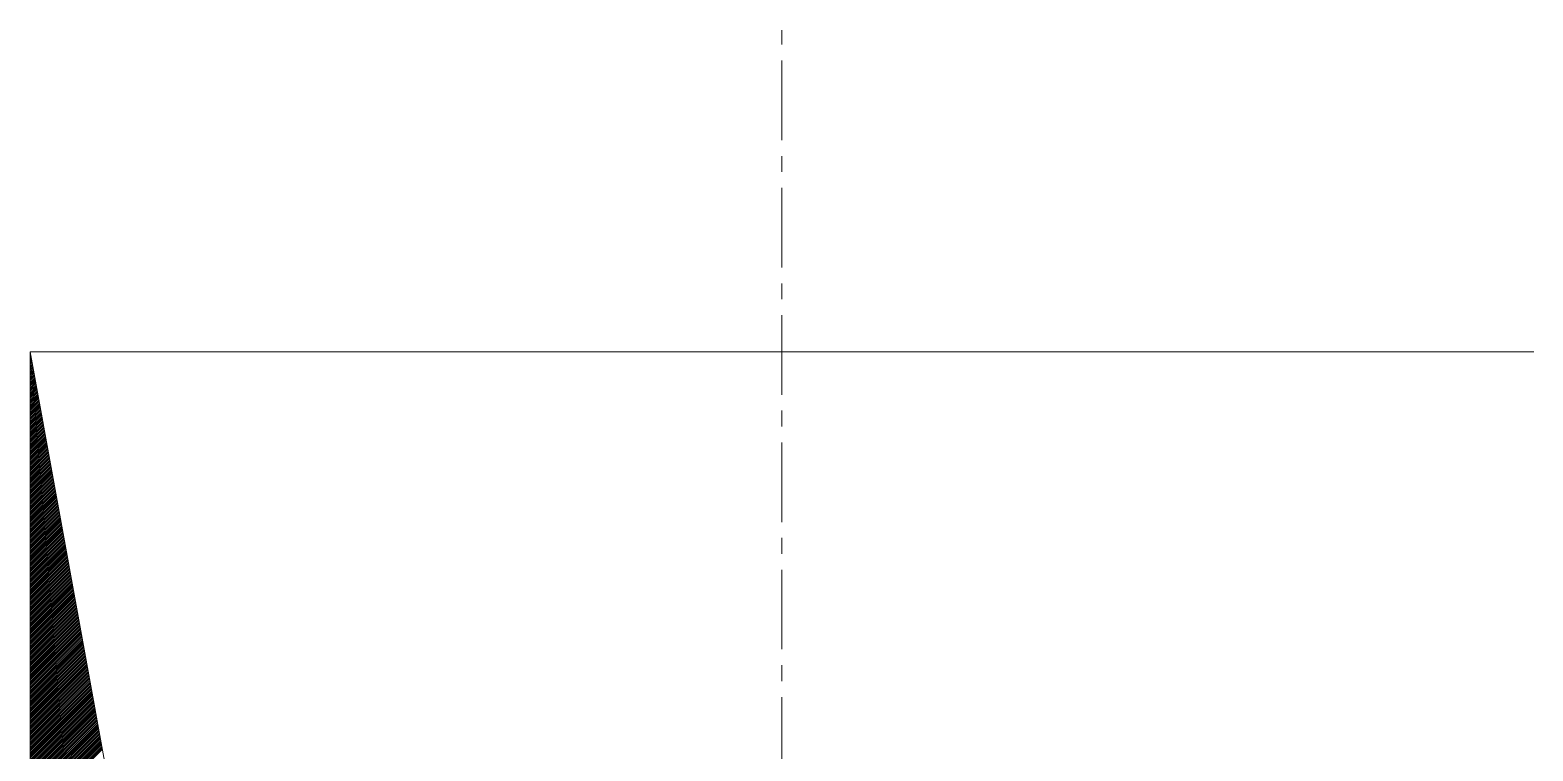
# Model space of a CAD drawing. Header units: millimetres. Extents: x -1319 to 21258, y 11161 to 27532.
# Drawn here: x 16951.8 to 17101.7, y 18677.2 to 18749.1 of the extents above; entities that cross this region are included whole.
import ezdxf

# ---------------------------------------------------------------- set-up
doc = ezdxf.new("R2010")
doc.units = ezdxf.units.MM
doc.linetypes.add('CENTER', pattern=[12.7, 7.9375, -1.5875, 1.5875, -1.5875])
doc.layers.add('CEN', color=1, linetype='CENTER', lineweight=9)
doc.layers.add('CIVIL', color=6, linetype='Continuous', lineweight=9)

# ---------------------------------------------------------------- blocks, each defined once
blk = doc.blocks.new('A$C8184bacf')
at = {"layer": 'CEN', "color": 1}
blk.add_line((11300, -4947.08, 448149755.6), (11300, -4732.9, 448149755.6), dxfattribs=at)
at = {"layer": 'CIVIL', "color": 1}
for p, q in [((11225, -4764.99, 448149755.6), (11375, -4764.99, 448149755.6)), ((11225, -4914.99, 448149755.6), (11225, -4764.99, 448149755.6)), ((11225, -4764.99, 448149755.6), (11245, -4874.99, 448149755.6))]:
    blk.add_line(p, q, dxfattribs=at)
at = {"layer": 'CIVIL', "color": 1, "linetype": 'Continuous'}
for p, q in [((11225.01, -4765.03, 448149755.6), (11225, -4765.04, 448149755.6)), ((11225.03, -4765.18, 448149755.6), (11225, -4765.22, 448149755.6)), ((11225.06, -4765.33, 448149755.6), (11225, -4765.39, 448149755.6)), ((11225.09, -4765.48, 448149755.6), (11225, -4765.57, 448149755.6)), ((11225.12, -4765.63, 448149755.6), (11225, -4765.75, 448149755.6)), ((11225.14, -4765.78, 448149755.6), (11225, -4765.92, 448149755.6)), ((11225.17, -4765.93, 448149755.6), (11225, -4766.1, 448149755.6)), ((11225.2, -4766.08, 448149755.6), (11225, -4766.28, 448149755.6)), ((11225.23, -4766.23, 448149755.6), (11225, -4766.46, 448149755.6)), ((11225.25, -4766.38, 448149755.6), (11225, -4766.63, 448149755.6)), ((11225.28, -4766.53, 448149755.6), (11225, -4766.81, 448149755.6)), ((11225.31, -4766.68, 448149755.6), (11225, -4766.99, 448149755.6)), ((11225.33, -4766.83, 448149755.6), (11225, -4767.16, 448149755.6)), ((11225.36, -4766.98, 448149755.6), (11225, -4767.34, 448149755.6)), ((11225.39, -4767.13, 448149755.6), (11225, -4767.52, 448149755.6)), ((11225.42, -4767.28, 448149755.6), (11225, -4767.69, 448149755.6)), ((11225.44, -4767.43, 448149755.6), (11225, -4767.87, 448149755.6)), ((11225.47, -4767.58, 448149755.6), (11225, -4768.05, 448149755.6)), ((11225.5, -4767.73, 448149755.6), (11225, -4768.22, 448149755.6)), ((11225.52, -4767.88, 448149755.6), (11225, -4768.4, 448149755.6)), ((11225.55, -4768.02, 448149755.6), (11225, -4768.58, 448149755.6)), ((11225.58, -4768.17, 448149755.6), (11225, -4768.75, 448149755.6)), ((11225.61, -4768.32, 448149755.6), (11225, -4768.93, 448149755.6)), ((11225.63, -4768.47, 448149755.6), (11225, -4769.11, 448149755.6)), ((11225.66, -4768.62, 448149755.6), (11225, -4769.28, 448149755.6)), ((11225.69, -4768.77, 448149755.6), (11225, -4769.46, 448149755.6)), ((11225.71, -4768.92, 448149755.6), (11225, -4769.64, 448149755.6)), ((11225.74, -4769.07, 448149755.6), (11225, -4769.81, 448149755.6)), ((11225.77, -4769.22, 448149755.6), (11225, -4769.99, 448149755.6)), ((11225.8, -4769.37, 448149755.6), (11225, -4770.17, 448149755.6)), ((11225.82, -4769.52, 448149755.6), (11225, -4770.34, 448149755.6)), ((11225.85, -4769.67, 448149755.6), (11225, -4770.52, 448149755.6)), ((11225.88, -4769.82, 448149755.6), (11225, -4770.7, 448149755.6)), ((11225.91, -4769.97, 448149755.6), (11225, -4770.87, 448149755.6)), ((11225.93, -4770.12, 448149755.6), (11225, -4771.05, 448149755.6)), ((11225.96, -4770.27, 448149755.6), (11225, -4771.23, 448149755.6)), ((11225.99, -4770.42, 448149755.6), (11225, -4771.4, 448149755.6)), ((11226.01, -4770.57, 448149755.6), (11225, -4771.58, 448149755.6)), ((11226.04, -4770.72, 448149755.6), (11225, -4771.76, 448149755.6)), ((11226.07, -4770.87, 448149755.6), (11225, -4771.94, 448149755.6)), ((11226.1, -4771.02, 448149755.6), (11225, -4772.11, 448149755.6)), ((11226.12, -4771.17, 448149755.6), (11225, -4772.29, 448149755.6)), ((11226.15, -4771.32, 448149755.6), (11225, -4772.47, 448149755.6)), ((11226.18, -4771.47, 448149755.6), (11225, -4772.64, 448149755.6)), ((11226.2, -4771.61, 448149755.6), (11225, -4772.82, 448149755.6)), ((11226.23, -4771.76, 448149755.6), (11225, -4773, 448149755.6)), ((11226.26, -4771.91, 448149755.6), (11225, -4773.17, 448149755.6)), ((11226.29, -4772.06, 448149755.6), (11225, -4773.35, 448149755.6)), ((11226.31, -4772.21, 448149755.6), (11225, -4773.53, 448149755.6)), ((11226.34, -4772.36, 448149755.6), (11225, -4773.7, 448149755.6)), ((11226.37, -4772.51, 448149755.6), (11225, -4773.88, 448149755.6)), ((11226.39, -4772.66, 448149755.6), (11225, -4774.06, 448149755.6)), ((11226.42, -4772.81, 448149755.6), (11225, -4774.23, 448149755.6)), ((11226.45, -4772.96, 448149755.6), (11225, -4774.41, 448149755.6)), ((11226.48, -4773.11, 448149755.6), (11225, -4774.59, 448149755.6)), ((11226.5, -4773.26, 448149755.6), (11225, -4774.76, 448149755.6)), ((11226.53, -4773.41, 448149755.6), (11225, -4774.94, 448149755.6)), ((11226.56, -4773.56, 448149755.6), (11225, -4775.12, 448149755.6)), ((11226.59, -4773.71, 448149755.6), (11225, -4775.29, 448149755.6)), ((11226.61, -4773.86, 448149755.6), (11225, -4775.47, 448149755.6)), ((11226.64, -4774.01, 448149755.6), (11225, -4775.65, 448149755.6)), ((11226.67, -4774.16, 448149755.6), (11225, -4775.82, 448149755.6)), ((11226.69, -4774.31, 448149755.6), (11225, -4776, 448149755.6)), ((11226.72, -4774.46, 448149755.6), (11225, -4776.18, 448149755.6)), ((11226.75, -4774.61, 448149755.6), (11225, -4776.35, 448149755.6)), ((11226.78, -4774.76, 448149755.6), (11225, -4776.53, 448149755.6)), ((11226.8, -4774.91, 448149755.6), (11225, -4776.71, 448149755.6)), ((11226.83, -4775.05, 448149755.6), (11225, -4776.88, 448149755.6)), ((11226.86, -4775.2, 448149755.6), (11225, -4777.06, 448149755.6)), ((11226.88, -4775.35, 448149755.6), (11225, -4777.24, 448149755.6)), ((11226.91, -4775.5, 448149755.6), (11225, -4777.42, 448149755.6)), ((11226.94, -4775.65, 448149755.6), (11225, -4777.59, 448149755.6)), ((11226.97, -4775.8, 448149755.6), (11225, -4777.77, 448149755.6)), ((11226.99, -4775.95, 448149755.6), (11225, -4777.95, 448149755.6)), ((11227.02, -4776.1, 448149755.6), (11225, -4778.12, 448149755.6)), ((11227.05, -4776.25, 448149755.6), (11225, -4778.3, 448149755.6)), ((11227.07, -4776.4, 448149755.6), (11225, -4778.48, 448149755.6)), ((11227.1, -4776.55, 448149755.6), (11225, -4778.65, 448149755.6)), ((11227.13, -4776.7, 448149755.6), (11225, -4778.83, 448149755.6)), ((11227.16, -4776.85, 448149755.6), (11225, -4779.01, 448149755.6)), ((11227.18, -4777, 448149755.6), (11225, -4779.18, 448149755.6)), ((11227.21, -4777.15, 448149755.6), (11225, -4779.36, 448149755.6)), ((11227.24, -4777.3, 448149755.6), (11225, -4779.54, 448149755.6)), ((11227.27, -4777.45, 448149755.6), (11225, -4779.71, 448149755.6)), ((11227.29, -4777.6, 448149755.6), (11225, -4779.89, 448149755.6)), ((11227.32, -4777.75, 448149755.6), (11225, -4780.07, 448149755.6)), ((11227.35, -4777.9, 448149755.6), (11225, -4780.24, 448149755.6)), ((11227.37, -4778.05, 448149755.6), (11225, -4780.42, 448149755.6)), ((11227.4, -4778.2, 448149755.6), (11225, -4780.6, 448149755.6)), ((11227.43, -4778.35, 448149755.6), (11225, -4780.77, 448149755.6)), ((11227.46, -4778.5, 448149755.6), (11225, -4780.95, 448149755.6)), ((11227.48, -4778.64, 448149755.6), (11225, -4781.13, 448149755.6)), ((11227.51, -4778.79, 448149755.6), (11225, -4781.3, 448149755.6)), ((11227.54, -4778.94, 448149755.6), (11225, -4781.48, 448149755.6)), ((11227.56, -4779.09, 448149755.6), (11225, -4781.66, 448149755.6)), ((11227.59, -4779.24, 448149755.6), (11225, -4781.83, 448149755.6)), ((11227.62, -4779.39, 448149755.6), (11225, -4782.01, 448149755.6)), ((11227.65, -4779.54, 448149755.6), (11225, -4782.19, 448149755.6)), ((11227.67, -4779.69, 448149755.6), (11225, -4782.36, 448149755.6)), ((11227.7, -4779.84, 448149755.6), (11225, -4782.54, 448149755.6)), ((11227.73, -4779.99, 448149755.6), (11225, -4782.72, 448149755.6)), ((11227.75, -4780.14, 448149755.6), (11225, -4782.9, 448149755.6)), ((11227.78, -4780.29, 448149755.6), (11225, -4783.07, 448149755.6)), ((11227.81, -4780.44, 448149755.6), (11225, -4783.25, 448149755.6)), ((11227.84, -4780.59, 448149755.6), (11225, -4783.43, 448149755.6)), ((11227.86, -4780.74, 448149755.6), (11225, -4783.6, 448149755.6)), ((11227.89, -4780.89, 448149755.6), (11225, -4783.78, 448149755.6)), ((11227.92, -4781.04, 448149755.6), (11225, -4783.96, 448149755.6)), ((11227.94, -4781.19, 448149755.6), (11225, -4784.13, 448149755.6)), ((11227.97, -4781.34, 448149755.6), (11225, -4784.31, 448149755.6)), ((11228, -4781.49, 448149755.6), (11225, -4784.49, 448149755.6)), ((11228.03, -4781.64, 448149755.6), (11225, -4784.66, 448149755.6)), ((11228.05, -4781.79, 448149755.6), (11225, -4784.84, 448149755.6)), ((11228.08, -4781.94, 448149755.6), (11225, -4785.02, 448149755.6)), ((11228.11, -4782.09, 448149755.6), (11225, -4785.19, 448149755.6)), ((11228.14, -4782.23, 448149755.6), (11225, -4785.37, 448149755.6)), ((11228.16, -4782.38, 448149755.6), (11225, -4785.55, 448149755.6)), ((11228.19, -4782.53, 448149755.6), (11225, -4785.72, 448149755.6)), ((11228.22, -4782.68, 448149755.6), (11225, -4785.9, 448149755.6)), ((11228.24, -4782.83, 448149755.6), (11225, -4786.08, 448149755.6)), ((11228.27, -4782.98, 448149755.6), (11225, -4786.25, 448149755.6)), ((11228.3, -4783.13, 448149755.6), (11225, -4786.43, 448149755.6)), ((11228.33, -4783.28, 448149755.6), (11225, -4786.61, 448149755.6)), ((11228.35, -4783.43, 448149755.6), (11225, -4786.78, 448149755.6)), ((11228.38, -4783.58, 448149755.6), (11225, -4786.96, 448149755.6)), ((11228.41, -4783.73, 448149755.6), (11225, -4787.14, 448149755.6)), ((11228.43, -4783.88, 448149755.6), (11225, -4787.31, 448149755.6)), ((11228.46, -4784.03, 448149755.6), (11225, -4787.49, 448149755.6)), ((11228.49, -4784.18, 448149755.6), (11225, -4787.67, 448149755.6)), ((11228.52, -4784.33, 448149755.6), (11225, -4787.85, 448149755.6)), ((11228.54, -4784.48, 448149755.6), (11225, -4788.02, 448149755.6)), ((11228.57, -4784.63, 448149755.6), (11225, -4788.2, 448149755.6)), ((11228.6, -4784.78, 448149755.6), (11225, -4788.38, 448149755.6)), ((11228.62, -4784.93, 448149755.6), (11225, -4788.55, 448149755.6)), ((11228.65, -4785.08, 448149755.6), (11225, -4788.73, 448149755.6)), ((11228.68, -4785.23, 448149755.6), (11225, -4788.91, 448149755.6)), ((11228.71, -4785.38, 448149755.6), (11225, -4789.08, 448149755.6)), ((11228.73, -4785.53, 448149755.6), (11225, -4789.26, 448149755.6)), ((11228.76, -4785.68, 448149755.6), (11225, -4789.44, 448149755.6)), ((11228.79, -4785.82, 448149755.6), (11225, -4789.61, 448149755.6)), ((11228.82, -4785.97, 448149755.6), (11225, -4789.79, 448149755.6)), ((11228.84, -4786.12, 448149755.6), (11225, -4789.97, 448149755.6)), ((11228.87, -4786.27, 448149755.6), (11225, -4790.14, 448149755.6)), ((11228.9, -4786.42, 448149755.6), (11225, -4790.32, 448149755.6)), ((11228.92, -4786.57, 448149755.6), (11225, -4790.5, 448149755.6)), ((11228.95, -4786.72, 448149755.6), (11225, -4790.67, 448149755.6)), ((11228.98, -4786.87, 448149755.6), (11225, -4790.85, 448149755.6)), ((11229.01, -4787.02, 448149755.6), (11225, -4791.03, 448149755.6)), ((11229.03, -4787.17, 448149755.6), (11225, -4791.2, 448149755.6)), ((11229.06, -4787.32, 448149755.6), (11225, -4791.38, 448149755.6)), ((11229.09, -4787.47, 448149755.6), (11225, -4791.56, 448149755.6)), ((11229.11, -4787.62, 448149755.6), (11225, -4791.73, 448149755.6)), ((11229.14, -4787.77, 448149755.6), (11225, -4791.91, 448149755.6)), ((11229.17, -4787.92, 448149755.6), (11225, -4792.09, 448149755.6)), ((11229.2, -4788.07, 448149755.6), (11225, -4792.26, 448149755.6)), ((11229.22, -4788.22, 448149755.6), (11225, -4792.44, 448149755.6)), ((11229.25, -4788.37, 448149755.6), (11225, -4792.62, 448149755.6)), ((11229.28, -4788.52, 448149755.6), (11225, -4792.79, 448149755.6)), ((11229.3, -4788.67, 448149755.6), (11225, -4792.97, 448149755.6)), ((11229.33, -4788.82, 448149755.6), (11225, -4793.15, 448149755.6)), ((11229.36, -4788.97, 448149755.6), (11225, -4793.33, 448149755.6)), ((11229.39, -4789.12, 448149755.6), (11225, -4793.5, 448149755.6)), ((11229.41, -4789.27, 448149755.6), (11225, -4793.68, 448149755.6)), ((11229.44, -4789.41, 448149755.6), (11225, -4793.86, 448149755.6)), ((11229.47, -4789.56, 448149755.6), (11225, -4794.03, 448149755.6)), ((11229.5, -4789.71, 448149755.6), (11225, -4794.21, 448149755.6)), ((11229.52, -4789.86, 448149755.6), (11225, -4794.39, 448149755.6)), ((11229.55, -4790.01, 448149755.6), (11225, -4794.56, 448149755.6)), ((11229.58, -4790.16, 448149755.6), (11225, -4794.74, 448149755.6)), ((11229.6, -4790.31, 448149755.6), (11225, -4794.92, 448149755.6)), ((11229.63, -4790.46, 448149755.6), (11225, -4795.09, 448149755.6)), ((11229.66, -4790.61, 448149755.6), (11225, -4795.27, 448149755.6)), ((11229.69, -4790.76, 448149755.6), (11225, -4795.45, 448149755.6)), ((11229.71, -4790.91, 448149755.6), (11225, -4795.62, 448149755.6)), ((11229.74, -4791.06, 448149755.6), (11225, -4795.8, 448149755.6)), ((11229.77, -4791.21, 448149755.6), (11225, -4795.98, 448149755.6)), ((11229.79, -4791.36, 448149755.6), (11225, -4796.15, 448149755.6)), ((11229.82, -4791.51, 448149755.6), (11225, -4796.33, 448149755.6)), ((11229.85, -4791.66, 448149755.6), (11225, -4796.51, 448149755.6)), ((11229.88, -4791.81, 448149755.6), (11225, -4796.68, 448149755.6)), ((11229.9, -4791.96, 448149755.6), (11225, -4796.86, 448149755.6)), ((11229.93, -4792.11, 448149755.6), (11225, -4797.04, 448149755.6)), ((11229.96, -4792.26, 448149755.6), (11225, -4797.21, 448149755.6)), ((11229.98, -4792.41, 448149755.6), (11225, -4797.39, 448149755.6)), ((11230.01, -4792.56, 448149755.6), (11225, -4797.57, 448149755.6)), ((11230.04, -4792.71, 448149755.6), (11225, -4797.74, 448149755.6)), ((11230.07, -4792.86, 448149755.6), (11225, -4797.92, 448149755.6)), ((11230.09, -4793, 448149755.6), (11225, -4798.1, 448149755.6)), ((11230.12, -4793.15, 448149755.6), (11225, -4798.27, 448149755.6)), ((11230.15, -4793.3, 448149755.6), (11225, -4798.45, 448149755.6)), ((11230.18, -4793.45, 448149755.6), (11225, -4798.63, 448149755.6)), ((11230.2, -4793.6, 448149755.6), (11225, -4798.81, 448149755.6)), ((11230.23, -4793.75, 448149755.6), (11225, -4798.98, 448149755.6)), ((11230.26, -4793.9, 448149755.6), (11225, -4799.16, 448149755.6)), ((11230.28, -4794.05, 448149755.6), (11225, -4799.34, 448149755.6)), ((11230.31, -4794.2, 448149755.6), (11225, -4799.51, 448149755.6)), ((11230.34, -4794.35, 448149755.6), (11225, -4799.69, 448149755.6)), ((11230.37, -4794.5, 448149755.6), (11225, -4799.87, 448149755.6)), ((11230.39, -4794.65, 448149755.6), (11225, -4800.04, 448149755.6)), ((11230.42, -4794.8, 448149755.6), (11225, -4800.22, 448149755.6)), ((11230.45, -4794.95, 448149755.6), (11225, -4800.4, 448149755.6)), ((11230.47, -4795.1, 448149755.6), (11225, -4800.57, 448149755.6)), ((11230.5, -4795.25, 448149755.6), (11225, -4800.75, 448149755.6)), ((11230.53, -4795.4, 448149755.6), (11225, -4800.93, 448149755.6)), ((11230.56, -4795.55, 448149755.6), (11225, -4801.1, 448149755.6)), ((11230.58, -4795.7, 448149755.6), (11225, -4801.28, 448149755.6)), ((11230.61, -4795.85, 448149755.6), (11225, -4801.46, 448149755.6)), ((11230.64, -4796, 448149755.6), (11225, -4801.63, 448149755.6)), ((11230.66, -4796.15, 448149755.6), (11225, -4801.81, 448149755.6)), ((11230.69, -4796.3, 448149755.6), (11225, -4801.99, 448149755.6)), ((11230.72, -4796.44, 448149755.6), (11225, -4802.16, 448149755.6)), ((11230.75, -4796.59, 448149755.6), (11225, -4802.34, 448149755.6)), ((11230.77, -4796.74, 448149755.6), (11225, -4802.52, 448149755.6)), ((11230.8, -4796.89, 448149755.6), (11225, -4802.69, 448149755.6)), ((11230.83, -4797.04, 448149755.6), (11225, -4802.87, 448149755.6)), ((11230.85, -4797.19, 448149755.6), (11225, -4803.05, 448149755.6)), ((11230.88, -4797.34, 448149755.6), (11225, -4803.22, 448149755.6)), ((11230.91, -4797.49, 448149755.6), (11225, -4803.4, 448149755.6)), ((11230.94, -4797.64, 448149755.6), (11225, -4803.58, 448149755.6)), ((11230.96, -4797.79, 448149755.6), (11225, -4803.75, 448149755.6)), ((11230.99, -4797.94, 448149755.6), (11225, -4803.93, 448149755.6)), ((11231.02, -4798.09, 448149755.6), (11225, -4804.11, 448149755.6)), ((11231.05, -4798.24, 448149755.6), (11225, -4804.29, 448149755.6)), ((11231.07, -4798.39, 448149755.6), (11225, -4804.46, 448149755.6)), ((11231.1, -4798.54, 448149755.6), (11225, -4804.64, 448149755.6)), ((11231.13, -4798.69, 448149755.6), (11225, -4804.82, 448149755.6)), ((11231.15, -4798.84, 448149755.6), (11225, -4804.99, 448149755.6)), ((11231.18, -4798.99, 448149755.6), (11225, -4805.17, 448149755.6)), ((11231.21, -4799.14, 448149755.6), (11225, -4805.35, 448149755.6)), ((11231.24, -4799.29, 448149755.6), (11225, -4805.52, 448149755.6)), ((11231.26, -4799.44, 448149755.6), (11225, -4805.7, 448149755.6)), ((11231.29, -4799.59, 448149755.6), (11225, -4805.88, 448149755.6)), ((11231.32, -4799.74, 448149755.6), (11225, -4806.05, 448149755.6)), ((11231.34, -4799.89, 448149755.6), (11225, -4806.23, 448149755.6)), ((11231.37, -4800.03, 448149755.6), (11225, -4806.41, 448149755.6)), ((11231.4, -4800.18, 448149755.6), (11225, -4806.58, 448149755.6)), ((11231.43, -4800.33, 448149755.6), (11225, -4806.76, 448149755.6)), ((11231.45, -4800.48, 448149755.6), (11225, -4806.94, 448149755.6)), ((11231.48, -4800.63, 448149755.6), (11225, -4807.11, 448149755.6)), ((11231.51, -4800.78, 448149755.6), (11225, -4807.29, 448149755.6)), ((11231.53, -4800.93, 448149755.6), (11225, -4807.47, 448149755.6)), ((11231.56, -4801.08, 448149755.6), (11225, -4807.64, 448149755.6)), ((11231.59, -4801.23, 448149755.6), (11225, -4807.82, 448149755.6)), ((11231.62, -4801.38, 448149755.6), (11225, -4808, 448149755.6)), ((11231.64, -4801.53, 448149755.6), (11225, -4808.17, 448149755.6)), ((11231.67, -4801.68, 448149755.6), (11225, -4808.35, 448149755.6)), ((11231.7, -4801.83, 448149755.6), (11225, -4808.53, 448149755.6)), ((11231.73, -4801.98, 448149755.6), (11225, -4808.7, 448149755.6)), ((11231.75, -4802.13, 448149755.6), (11225, -4808.88, 448149755.6)), ((11231.78, -4802.28, 448149755.6), (11225, -4809.06, 448149755.6)), ((11231.81, -4802.43, 448149755.6), (11225, -4809.24, 448149755.6)), ((11231.83, -4802.58, 448149755.6), (11225, -4809.41, 448149755.6)), ((11231.86, -4802.73, 448149755.6), (11225, -4809.59, 448149755.6)), ((11231.89, -4802.88, 448149755.6), (11225, -4809.77, 448149755.6)), ((11231.92, -4803.03, 448149755.6), (11225, -4809.94, 448149755.6)), ((11231.94, -4803.18, 448149755.6), (11225, -4810.12, 448149755.6)), ((11231.97, -4803.33, 448149755.6), (11225, -4810.3, 448149755.6)), ((11232, -4803.48, 448149755.6), (11225, -4810.47, 448149755.6)), ((11232.02, -4803.62, 448149755.6), (11225, -4810.65, 448149755.6)), ((11232.05, -4803.77, 448149755.6), (11225, -4810.83, 448149755.6)), ((11232.08, -4803.92, 448149755.6), (11225, -4811, 448149755.6)), ((11232.11, -4804.07, 448149755.6), (11225, -4811.18, 448149755.6)), ((11232.13, -4804.22, 448149755.6), (11225, -4811.36, 448149755.6)), ((11232.16, -4804.37, 448149755.6), (11225, -4811.53, 448149755.6)), ((11232.19, -4804.52, 448149755.6), (11225, -4811.71, 448149755.6)), ((11232.21, -4804.67, 448149755.6), (11225, -4811.89, 448149755.6))]:
    blk.add_line(p, q, dxfattribs=at)

msp = doc.modelspace()

# ---------------------------------------------------------------- block references
msp.add_blockref('A$C8184bacf', (5726.78, 23482.01))

doc.saveas('drawing.dxf')
